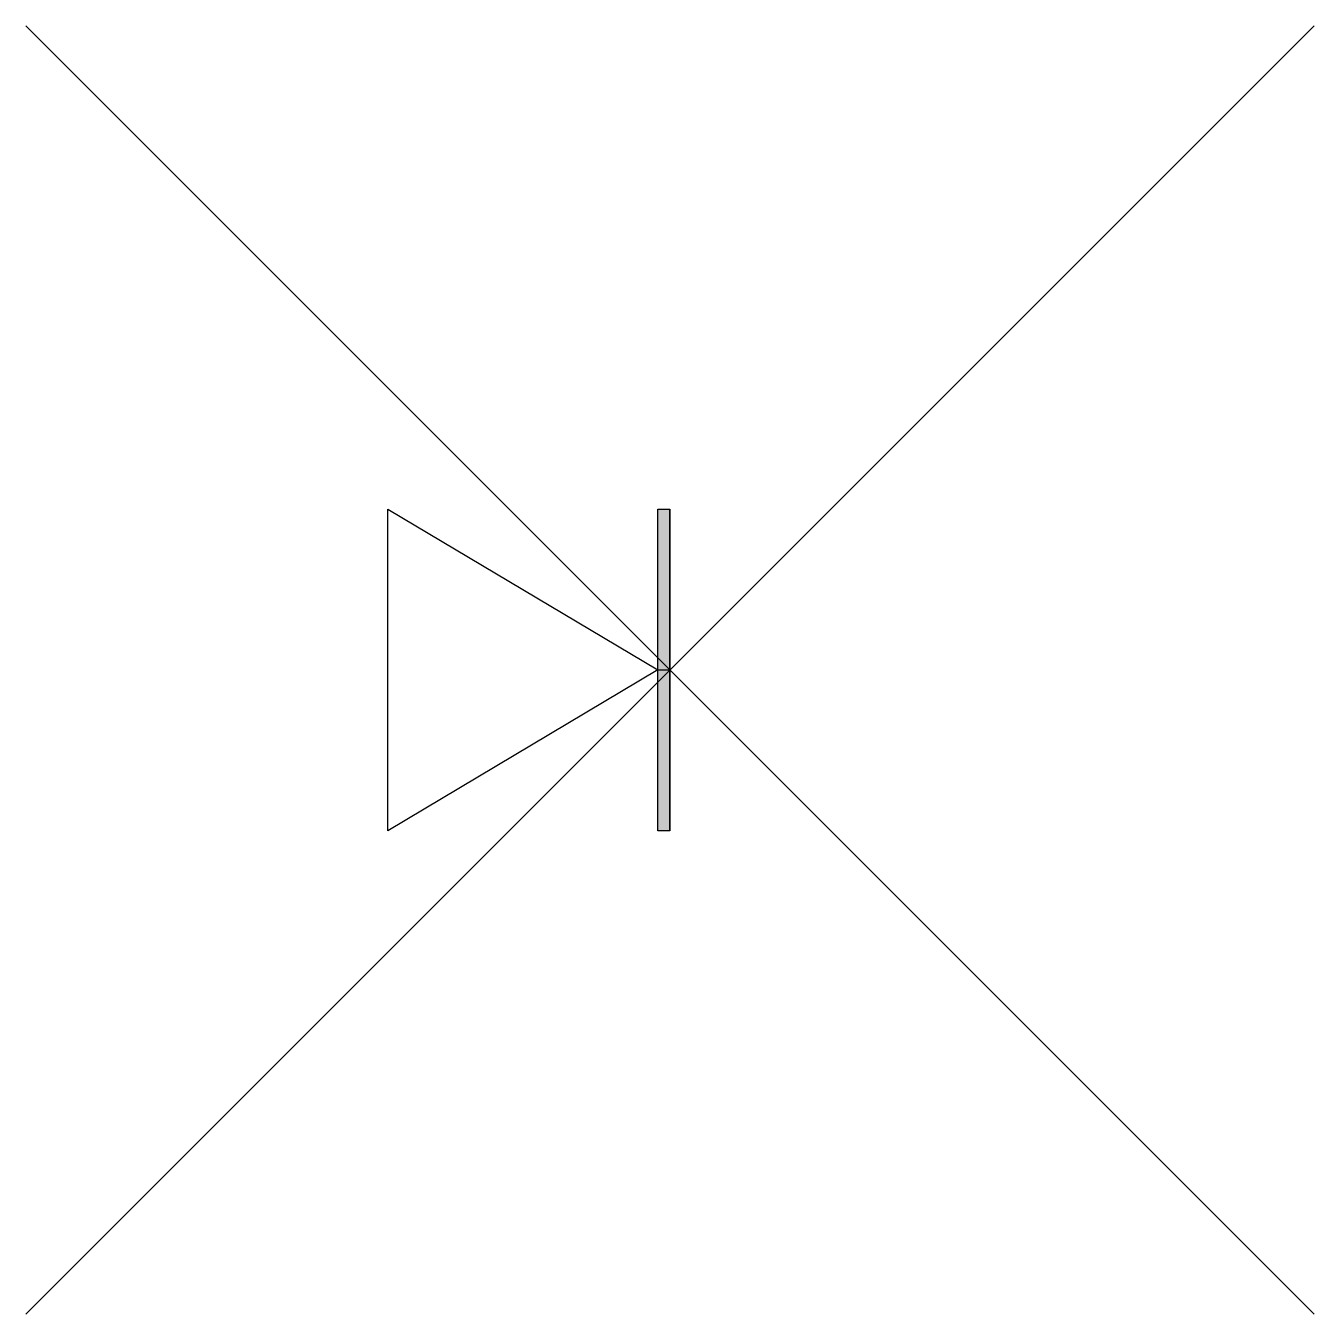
# Model space of a CAD drawing. Extents: x -5.5 to 5.5, y -5.5 to 5.5.
import ezdxf

# ---------------------------------------------------------------- set-up
doc = ezdxf.new("R2010")
doc.units = 0

msp = doc.modelspace()

# ---------------------------------------------------------------- hatches: boundary and pattern name
msp.add_hatch(color=256).paths.add_polyline_path([(0, -1.373), (-0.105, -1.373), (-0.105, 1.373), (0, 1.373)])

# ---------------------------------------------------------------- linework, layer by layer
for p, q in [((-2.409, 1.373), (-0.105, 0)), ((-2.409, -1.373), (-2.409, 1.373)), ((-0.105, -1.373), (-0.105, 1.373)), ((0, -1.373), (0, 1.373)), ((-0.105, 0), (-2.409, -1.373)), ((-0.105, 0), (0, 0))]:
    msp.add_line(p, q)
for points in [[(5.5, 5.5), (-5.5, -5.5)], [(-5.5, 5.5), (5.5, -5.5)]]:
    msp.add_lwpolyline(points)
at = {"flags": 128}
msp.add_lwpolyline([(0, -1.373), (-0.105, -1.373), (-0.105, 1.373), (0, 1.373)], close=True, dxfattribs=at)

doc.saveas('drawing.dxf')
